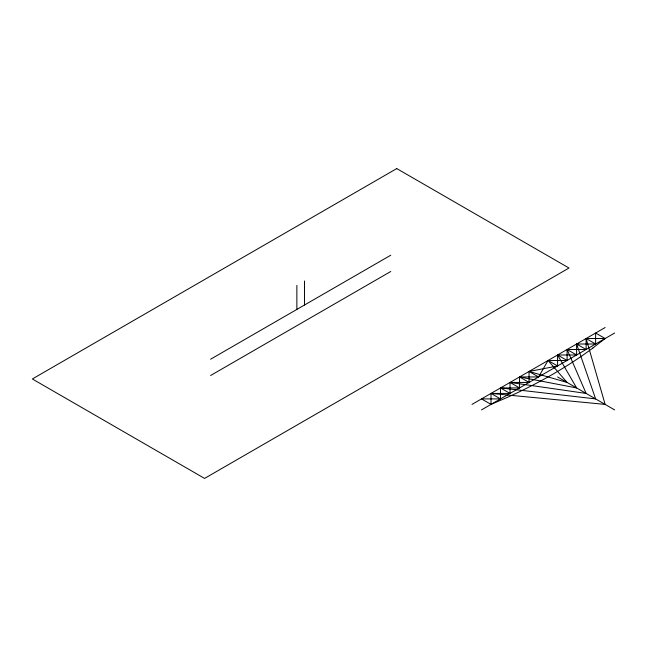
<?xml version="1.0" encoding="UTF-8"?>
<svg xmlns="http://www.w3.org/2000/svg" width="647" height="647" viewBox="0 0 647 647"><rect width="100%" height="100%" fill="white"/><g stroke="black" fill="none" stroke-linecap="round" stroke-linejoin="round"><path stroke-width="0.97" d="M592.967 347.957A487.409 281.405 0 0 1 507.369 397.371L491.008 404.399L481.505 398.908L500.519 398.908L500.519 387.933L519.541 387.933L519.541 376.95L538.563 376.95L548.074 360.476L567.096 360.476L567.096 349.493L586.117 349.493L586.117 338.51L605.139 338.51L592.951 347.949M210.59 359.231L390.756 255.217M210.59 375.511L390.756 271.489M471.995 404.399L605.139 327.528M481.505 409.891L614.65 333.019M605.139 338.51L595.628 333.019L595.628 344.002L576.606 344.002L576.606 354.985L557.585 354.985L557.585 365.967L529.052 371.459L529.052 382.442L510.03 382.442L510.03 393.425L491.008 393.425L491.008 404.399M595.628 344.002L586.117 338.51L605.139 404.399L491.008 393.425L500.519 398.908M586.117 349.493L576.606 344.002L595.628 398.908L500.519 387.933L510.03 393.425M576.606 354.985L567.096 349.493L586.117 393.425L510.03 382.442L519.541 387.933M567.096 360.476L557.585 354.985L576.606 387.933L519.541 376.95L529.052 382.442M557.585 365.967L548.074 360.476L567.096 382.442L529.052 371.459L538.563 376.95M557.585 376.95L614.65 409.891M304.478 280.984L304.478 305.028M296.868 285.376L296.868 309.42M396.757 168.584L32.35 378.972L204.581 478.416L568.996 268.028L396.757 168.584"/></g></svg>
